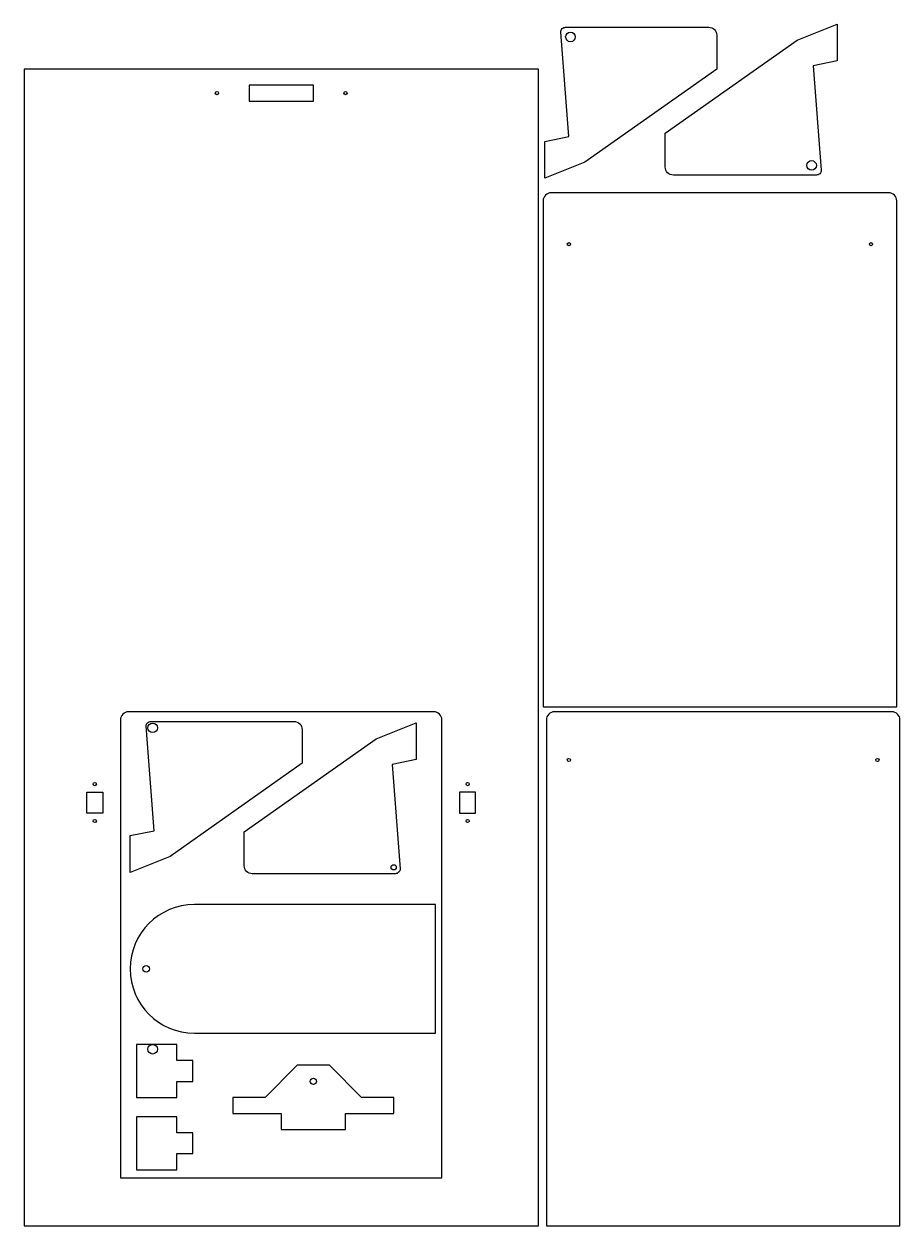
# Model space of a CAD drawing. Extents: x 0 to 545, y 0 to 748.
import ezdxf

# ---------------------------------------------------------------- set-up
doc = ezdxf.new("R2010")
doc.units = 0
for name, color, linetype in [('1', 1, 'CONTINUOUS'), ('2', 176, 'CONTINUOUS'), ('3', 96, 'CONTINUOUS'), ('4', 7, 'CONTINUOUS'), ('PORTE', 176, 'CONTINUOUS'), ('VEROULLAGE', 216, 'CONTINUOUS')]:
    doc.layers.add(name, color=color, linetype=linetype)

msp = doc.modelspace()

# ---------------------------------------------------------------- linework, layer by layer
at = {"layer": '1'}
for points in [[(140, 700), (180, 700), (180, 710), (140, 710), (140, 700)], [(49, 257), (39, 257), (39, 270), (49, 270), (49, 257)], [(271, 257), (281, 257), (281, 270), (271, 270), (271, 257)]]:
    msp.add_lwpolyline(points, dxfattribs=at)
for centre, radius in [((120, 705), 1), ((200, 705), 1), ((80, 310), 3), ((339, 290), 1), ((531, 290), 1), ((44, 275), 1), ((276, 275), 1), ((44, 252), 1), ((276, 252), 1), ((230, 223.2), 1.6), ((76, 160), 2), ((80, 110), 3), ((180, 90), 2)]:
    msp.add_circle(centre, radius, dxfattribs=at)
at = {"layer": '2'}
for points in [[(66, 243), (81, 246), (76, 311, -0.414214), (79, 314), (168, 314, -0.414214), (173, 309), (173, 288), (91, 230), (66, 220)], [(244, 290.2), (229, 287.2), (234, 222.2, -0.414214), (231, 219.2), (142, 219.2, -0.414214), (137, 224.2), (137, 245.2), (219, 303.2), (244, 313.2)], [(256, 200), (106, 200, 1), (106, 120), (256, 120)]]:
    msp.add_lwpolyline(points, format="xyb", close=True, dxfattribs=at)
for points in [[(105, 103), (95, 103), (95, 113), (70, 113), (70, 80), (95, 80), (95, 90), (105, 90)], [(200, 60), (200, 70), (230, 70), (230, 80), (210, 80), (190, 100), (170, 100), (150, 80), (130, 80), (130, 70), (160, 70), (160, 60)], [(105, 58), (95, 58), (95, 68), (70, 68), (70, 35), (95, 35), (95, 45), (105, 45)]]:
    msp.add_lwpolyline(points, close=True, dxfattribs=at)
at = {"layer": '3'}
msp.add_lwpolyline([(260, 30), (260, 315, 0.414214), (255, 320), (65, 320, 0.414214), (60, 315), (60, 30), (260, 30)], format="xyb", dxfattribs=at)
at = {"layer": '4'}
msp.add_lwpolyline([(160, 720), (0, 720), (0, 0), (160, 0), (320, 0), (320, 720), (160, 720)], dxfattribs=at)
msp.add_lwpolyline([(435, 320), (330, 320, 0.414214), (325, 315), (325, 0), (435, 0), (545, 0), (545, 315, 0.414214), (540, 320)], format="xyb", close=True, dxfattribs=at)
at = {"layer": 'PORTE'}
for centre, radius in [((340, 740), 3), ((490, 660), 3), ((339, 611), 1), ((527, 611), 1)]:
    msp.add_circle(centre, radius, dxfattribs=at)
at = {"layer": 'VEROULLAGE'}
for points in [[(506, 725), (491, 722), (496, 657, -0.414214), (493, 654), (404, 654, -0.414214), (399, 659), (399, 680), (481, 738), (506, 748)], [(324, 675), (339, 678), (334, 743, -0.414214), (337, 746), (426, 746, -0.414214), (431, 741), (431, 720), (349, 662), (324, 652)], [(433, 643), (328, 643, 0.414214), (323, 638), (323, 323), (433, 323), (543, 323), (543, 638, 0.414214), (538, 643)]]:
    msp.add_lwpolyline(points, format="xyb", close=True, dxfattribs=at)

doc.saveas('drawing.dxf')
